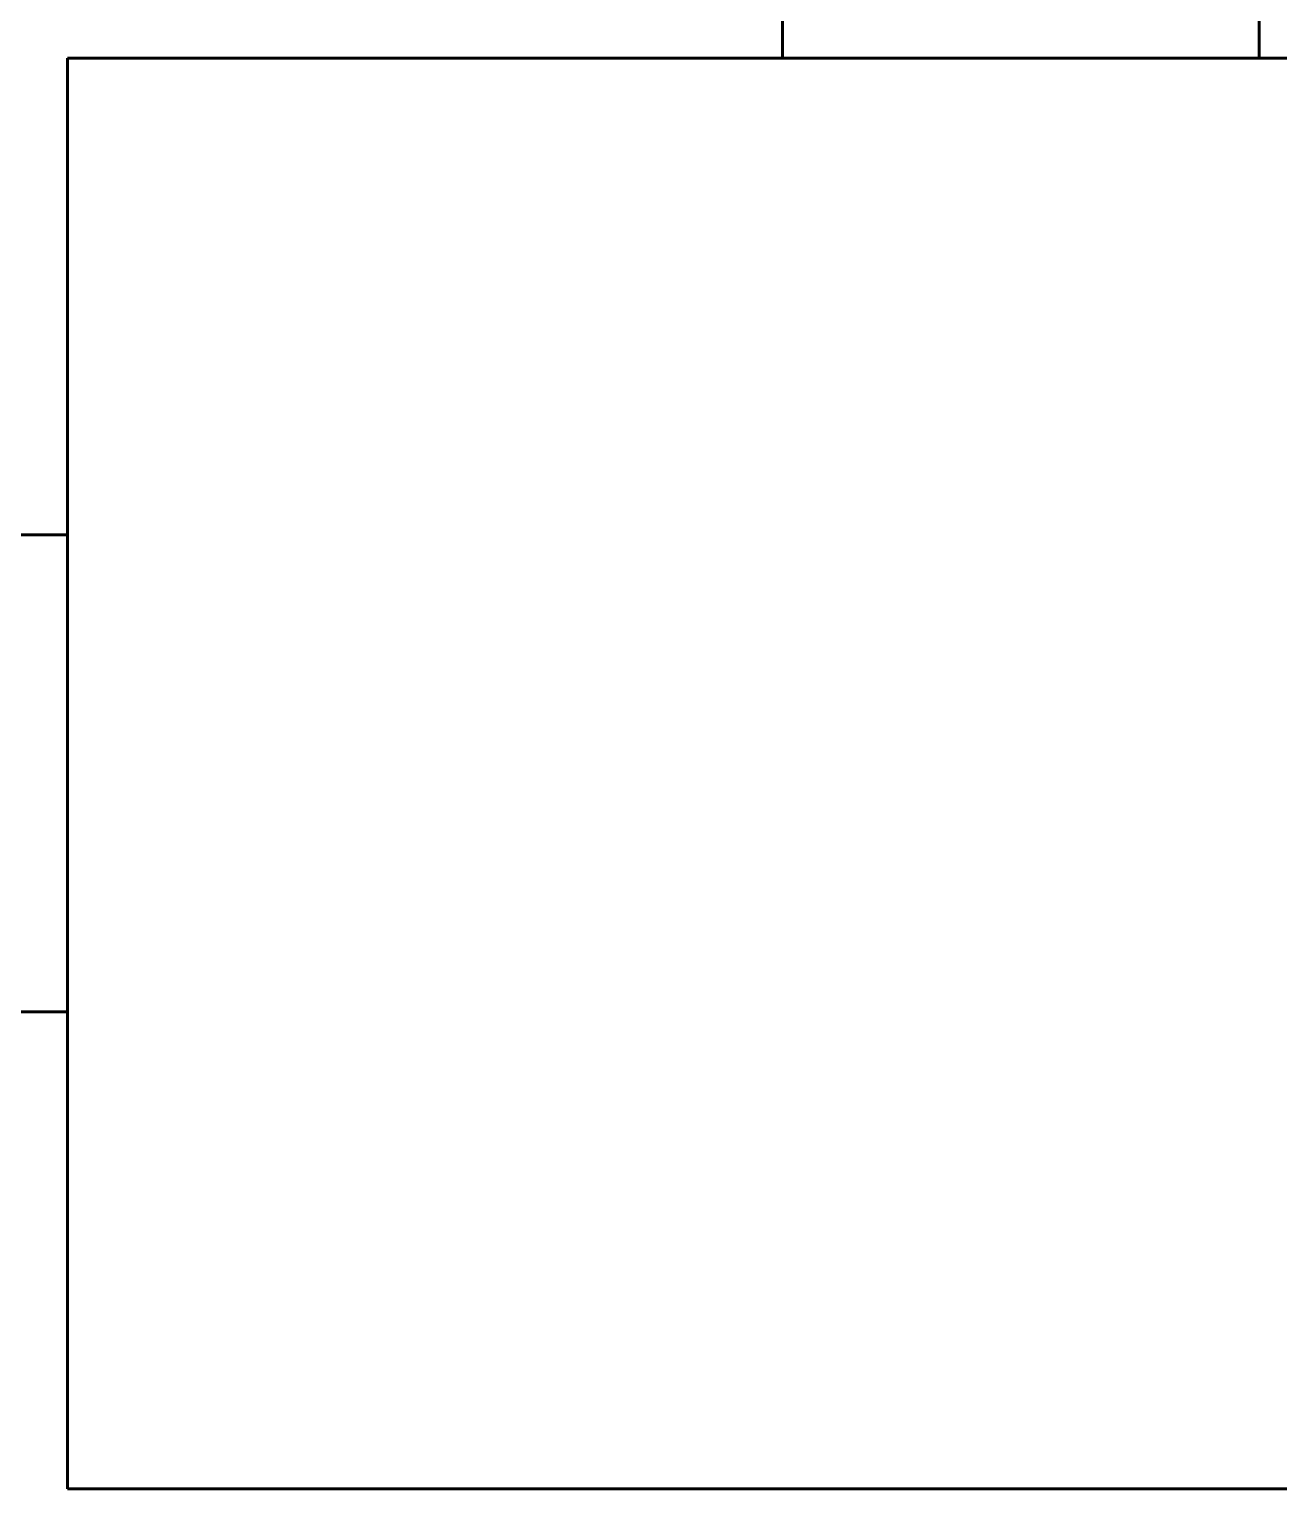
# Model space of a CAD drawing. Extents: x 0 to 297, y 0 to 292.
# Drawn here: x 240.298 to 241.608, y 63.786 to 65.316 of the extents above; entities that cross this region are included whole.
import ezdxf

# ---------------------------------------------------------------- set-up
doc = ezdxf.new("R2010")
doc.units = 0
doc.header["$MEASUREMENT"] = 0
doc.linetypes.add('K5LT_BASIC', pattern=[0])
doc.layers.add('Системный слой', color=7, linetype='Continuous')

# ---------------------------------------------------------------- blocks, each defined once
blk = doc.blocks.new('*U')
at = {"layer": 'Системный слой', "linetype": 'K5LT_BASIC', "lineweight": 60}
for p, q in [((242.3378, 65.2856), (240.3378, 65.2856)), ((240.3378, 65.2856), (240.3378, 63.7856)), ((242.3378, 65.2856), (240.3378, 65.2856)), ((240.3378, 65.2856), (240.3378, 63.7856)), ((242.3378, 65.2856), (240.3378, 65.2856)), ((240.3378, 65.2856), (240.3378, 63.7856)), ((242.3378, 65.2856), (240.3378, 65.2856)), ((240.3378, 65.2856), (240.3378, 63.7856)), ((240.3378, 63.7856), (242.3378, 63.7856)), ((240.3378, 63.7856), (242.3378, 63.7856)), ((240.3378, 63.7856), (242.3378, 63.7856)), ((240.3378, 63.7856), (242.3378, 63.7856))]:
    blk.add_line(p, q, dxfattribs=at)

msp = doc.modelspace()

# ---------------------------------------------------------------- linework, layer by layer
at = {"layer": 'Системный слой', "linetype": 'K5LT_BASIC', "lineweight": 60}
for p, q in [((241.0876, 65.2856), (241.0876, 85.2856)), ((241.5876, 65.2853), (241.5876, 85.2856)), ((241.0876, 78.2853), (241.0876, 65.2856)), ((241.5876, 65.2853), (241.5876, 78.2853)), ((242.3378, 65.2856), (240.3378, 65.2856)), ((240.3378, 63.7856), (240.3378, 65.2856)), ((240.3378, 65.2856), (240.3378, 63.7856)), ((240.3378, 65.2856), (242.3378, 65.2856)), ((242.3378, 65.2856), (240.3378, 65.2856)), ((240.3378, 63.7856), (240.3378, 65.2856)), ((240.3378, 65.2856), (240.3378, 63.7856)), ((240.3378, 65.2856), (242.3378, 65.2856)), ((240.3378, 65.2856), (240.3378, 63.7856)), ((240.3378, 65.2856), (242.3378, 65.2856)), ((242.3378, 65.2856), (240.3378, 65.2856)), ((240.3378, 63.7856), (240.3378, 65.2856)), ((240.3378, 65.2856), (240.3378, 63.7856)), ((240.3378, 65.2856), (242.3378, 65.2856)), ((240.3378, 65.2856), (240.3378, 63.7856)), ((240.3378, 65.2856), (242.3378, 65.2856)), ((234.338, 64.7857), (240.338, 64.7857)), ((240.3378, 64.2856), (234.3378, 64.2856)), ((242.3378, 63.7856), (240.3378, 63.7856)), ((240.3378, 63.7856), (242.3378, 63.7856)), ((242.3378, 63.7856), (240.3378, 63.7856)), ((242.3378, 63.7856), (240.3378, 63.7856)), ((240.3378, 63.7856), (242.3378, 63.7856)), ((242.3378, 63.7856), (240.3378, 63.7856)), ((240.3378, 63.7856), (242.3378, 63.7856)), ((242.3378, 63.7856), (240.3378, 63.7856)), ((240.3378, 63.7856), (242.3378, 63.7856)), ((242.3378, 63.7856), (240.3378, 63.7856)), ((240.3378, 63.7856), (242.3378, 63.7856)), ((241.5878, 63.7856), (240.8378, 63.7856)), ((241.5878, 63.7856), (240.8378, 63.7856)), ((241.5878, 63.7856), (240.8378, 63.7856)), ((241.5878, 63.7856), (240.8378, 63.7856)), ((241.5878, 63.7856), (240.8378, 63.7856))]:
    msp.add_line(p, q, dxfattribs=at)

# ---------------------------------------------------------------- block references
at = {"layer": 'Системный слой'}
msp.add_blockref('*U', (0, 0), dxfattribs=at)
msp.add_blockref('*U', (0, 0), dxfattribs=at)
msp.add_blockref('*U', (0, 0), dxfattribs=at)
msp.add_blockref('*U', (0, 0), dxfattribs=at)
msp.add_blockref('*U', (0, 0), dxfattribs=at)
msp.add_blockref('*U', (0, 0), dxfattribs=at)
msp.add_blockref('*U', (0, 0), dxfattribs=at)
msp.add_blockref('*U', (0, 0), dxfattribs=at)
msp.add_blockref('*U', (0, 0), dxfattribs=at)
msp.add_blockref('*U', (0, 0), dxfattribs=at)
msp.add_blockref('*U', (0, 0), dxfattribs=at)
msp.add_blockref('*U', (0, 0), dxfattribs=at)
msp.add_blockref('*U', (0, 0), dxfattribs=at)
msp.add_blockref('*U', (0, 0), dxfattribs=at)
msp.add_blockref('*U', (0, 0), dxfattribs=at)
msp.add_blockref('*U', (0, 0), dxfattribs=at)
msp.add_blockref('*U', (0, 0), dxfattribs=at)
msp.add_blockref('*U', (0, 0), dxfattribs=at)
msp.add_blockref('*U', (0, 0), dxfattribs=at)
msp.add_blockref('*U', (0, 0), dxfattribs=at)
msp.add_blockref('*U', (0, 0), dxfattribs=at)
msp.add_blockref('*U', (0, 0), dxfattribs=at)
msp.add_blockref('*U', (0, 0), dxfattribs=at)
msp.add_blockref('*U', (0, 0), dxfattribs=at)
msp.add_blockref('*U', (0, 0), dxfattribs=at)
msp.add_blockref('*U', (0, 0), dxfattribs=at)
msp.add_blockref('*U', (0, 0), dxfattribs=at)
msp.add_blockref('*U', (0, 0), dxfattribs=at)
msp.add_blockref('*U', (0, 0), dxfattribs=at)
msp.add_blockref('*U', (0, 0), dxfattribs=at)
msp.add_blockref('*U', (0, 0), dxfattribs=at)
msp.add_blockref('*U', (0, 0), dxfattribs=at)
msp.add_blockref('*U', (0, 0), dxfattribs=at)
msp.add_blockref('*U', (0, 0), dxfattribs=at)
msp.add_blockref('*U', (0, 0), dxfattribs=at)
msp.add_blockref('*U', (0, 0), dxfattribs=at)
msp.add_blockref('*U', (0, 0), dxfattribs=at)
msp.add_blockref('*U', (0, 0), dxfattribs=at)
msp.add_blockref('*U', (0, 0), dxfattribs=at)
msp.add_blockref('*U', (0, 0), dxfattribs=at)
msp.add_blockref('*U', (0, 0), dxfattribs=at)
msp.add_blockref('*U', (0, 0), dxfattribs=at)
msp.add_blockref('*U', (0, 0), dxfattribs=at)
msp.add_blockref('*U', (0, 0), dxfattribs=at)
msp.add_blockref('*U', (0, 0), dxfattribs=at)
msp.add_blockref('*U', (0, 0), dxfattribs=at)
msp.add_blockref('*U', (0, 0), dxfattribs=at)
msp.add_blockref('*U', (0, 0), dxfattribs=at)
msp.add_blockref('*U', (0, 0), dxfattribs=at)
msp.add_blockref('*U', (0, 0), dxfattribs=at)
msp.add_blockref('*U', (0, 0), dxfattribs=at)
msp.add_blockref('*U', (0, 0), dxfattribs=at)
msp.add_blockref('*U', (0, 0), dxfattribs=at)
msp.add_blockref('*U', (0, 0), dxfattribs=at)
msp.add_blockref('*U', (0, 0), dxfattribs=at)
msp.add_blockref('*U', (0, 0), dxfattribs=at)
msp.add_blockref('*U', (0, 0), dxfattribs=at)
msp.add_blockref('*U', (0, 0), dxfattribs=at)
msp.add_blockref('*U', (0, 0), dxfattribs=at)
msp.add_blockref('*U', (0, 0), dxfattribs=at)
msp.add_blockref('*U', (0, 0), dxfattribs=at)
msp.add_blockref('*U', (0, 0), dxfattribs=at)
msp.add_blockref('*U', (0, 0), dxfattribs=at)
msp.add_blockref('*U', (0, 0), dxfattribs=at)
msp.add_blockref('*U', (0, 0), dxfattribs=at)
msp.add_blockref('*U', (0, 0), dxfattribs=at)
msp.add_blockref('*U', (0, 0), dxfattribs=at)
msp.add_blockref('*U', (0, 0), dxfattribs=at)
msp.add_blockref('*U', (0, 0), dxfattribs=at)
msp.add_blockref('*U', (0, 0), dxfattribs=at)
msp.add_blockref('*U', (0, 0), dxfattribs=at)
msp.add_blockref('*U', (0, 0), dxfattribs=at)
msp.add_blockref('*U', (0, 0), dxfattribs=at)
msp.add_blockref('*U', (0, 0), dxfattribs=at)
msp.add_blockref('*U', (0, 0), dxfattribs=at)
msp.add_blockref('*U', (0, 0), dxfattribs=at)
msp.add_blockref('*U', (0, 0), dxfattribs=at)
msp.add_blockref('*U', (0, 0), dxfattribs=at)
msp.add_blockref('*U', (0, 0), dxfattribs=at)
msp.add_blockref('*U', (0, 0), dxfattribs=at)
msp.add_blockref('*U', (0, 0), dxfattribs=at)
msp.add_blockref('*U', (0, 0), dxfattribs=at)
msp.add_blockref('*U', (0, 0), dxfattribs=at)
msp.add_blockref('*U', (0, 0), dxfattribs=at)
msp.add_blockref('*U', (0, 0), dxfattribs=at)
msp.add_blockref('*U', (0, 0), dxfattribs=at)
msp.add_blockref('*U', (0, 0), dxfattribs=at)
msp.add_blockref('*U', (0, 0), dxfattribs=at)
msp.add_blockref('*U', (0, 0), dxfattribs=at)
msp.add_blockref('*U', (0, 0), dxfattribs=at)
msp.add_blockref('*U', (0, 0), dxfattribs=at)
msp.add_blockref('*U', (0, 0), dxfattribs=at)
msp.add_blockref('*U', (0, 0), dxfattribs=at)
msp.add_blockref('*U', (0, 0), dxfattribs=at)
msp.add_blockref('*U', (0, 0), dxfattribs=at)
msp.add_blockref('*U', (0, 0), dxfattribs=at)
msp.add_blockref('*U', (0, 0), dxfattribs=at)
msp.add_blockref('*U', (0, 0), dxfattribs=at)
msp.add_blockref('*U', (0, 0), dxfattribs=at)
msp.add_blockref('*U', (0, 0), dxfattribs=at)
msp.add_blockref('*U', (0, 0), dxfattribs=at)
msp.add_blockref('*U', (0, 0), dxfattribs=at)
msp.add_blockref('*U', (0, 0), dxfattribs=at)
msp.add_blockref('*U', (0, 0), dxfattribs=at)
msp.add_blockref('*U', (0, 0), dxfattribs=at)
msp.add_blockref('*U', (0, 0), dxfattribs=at)
msp.add_blockref('*U', (0, 0), dxfattribs=at)
msp.add_blockref('*U', (0, 0), dxfattribs=at)
msp.add_blockref('*U', (0, 0), dxfattribs=at)
msp.add_blockref('*U', (0, 0), dxfattribs=at)
msp.add_blockref('*U', (0, 0), dxfattribs=at)
msp.add_blockref('*U', (0, 0), dxfattribs=at)
msp.add_blockref('*U', (0, 0), dxfattribs=at)
msp.add_blockref('*U', (0, 0), dxfattribs=at)
msp.add_blockref('*U', (0, 0), dxfattribs=at)
msp.add_blockref('*U', (0, 0), dxfattribs=at)
msp.add_blockref('*U', (0, 0), dxfattribs=at)
msp.add_blockref('*U', (0, 0), dxfattribs=at)
msp.add_blockref('*U', (0, 0), dxfattribs=at)
msp.add_blockref('*U', (0, 0), dxfattribs=at)
msp.add_blockref('*U', (0, 0), dxfattribs=at)
msp.add_blockref('*U', (0, 0), dxfattribs=at)
msp.add_blockref('*U', (0, 0), dxfattribs=at)
msp.add_blockref('*U', (0, 0), dxfattribs=at)
msp.add_blockref('*U', (0, 0), dxfattribs=at)
msp.add_blockref('*U', (0, 0), dxfattribs=at)
msp.add_blockref('*U', (0, 0), dxfattribs=at)
msp.add_blockref('*U', (0, 0), dxfattribs=at)
msp.add_blockref('*U', (0, 0), dxfattribs=at)
msp.add_blockref('*U', (0, 0), dxfattribs=at)
msp.add_blockref('*U', (0, 0), dxfattribs=at)
msp.add_blockref('*U', (0, 0), dxfattribs=at)
msp.add_blockref('*U', (0, 0), dxfattribs=at)
msp.add_blockref('*U', (0, 0), dxfattribs=at)
msp.add_blockref('*U', (0, 0), dxfattribs=at)
msp.add_blockref('*U', (0, 0), dxfattribs=at)
msp.add_blockref('*U', (0, 0), dxfattribs=at)
msp.add_blockref('*U', (0, 0), dxfattribs=at)
msp.add_blockref('*U', (0, 0), dxfattribs=at)
msp.add_blockref('*U', (0, 0), dxfattribs=at)
msp.add_blockref('*U', (0, 0), dxfattribs=at)
msp.add_blockref('*U', (0, 0), dxfattribs=at)
msp.add_blockref('*U', (0, 0), dxfattribs=at)
msp.add_blockref('*U', (0, 0), dxfattribs=at)
msp.add_blockref('*U', (0, 0), dxfattribs=at)
msp.add_blockref('*U', (0, 0), dxfattribs=at)
msp.add_blockref('*U', (0, 0), dxfattribs=at)
msp.add_blockref('*U', (0, 0), dxfattribs=at)
msp.add_blockref('*U', (0, 0), dxfattribs=at)
msp.add_blockref('*U', (0, 0), dxfattribs=at)
msp.add_blockref('*U', (0, 0), dxfattribs=at)
msp.add_blockref('*U', (0, 0), dxfattribs=at)
msp.add_blockref('*U', (0, 0), dxfattribs=at)
msp.add_blockref('*U', (0, 0), dxfattribs=at)
msp.add_blockref('*U', (0, 0), dxfattribs=at)
msp.add_blockref('*U', (0, 0), dxfattribs=at)
msp.add_blockref('*U', (0, 0), dxfattribs=at)
msp.add_blockref('*U', (0, 0), dxfattribs=at)
msp.add_blockref('*U', (0, 0), dxfattribs=at)
msp.add_blockref('*U', (0, 0), dxfattribs=at)
msp.add_blockref('*U', (0, 0), dxfattribs=at)
msp.add_blockref('*U', (0, 0), dxfattribs=at)
msp.add_blockref('*U', (0, 0), dxfattribs=at)
msp.add_blockref('*U', (0, 0), dxfattribs=at)
msp.add_blockref('*U', (0, 0), dxfattribs=at)
msp.add_blockref('*U', (0, 0), dxfattribs=at)
msp.add_blockref('*U', (0, 0), dxfattribs=at)
msp.add_blockref('*U', (0, 0), dxfattribs=at)
msp.add_blockref('*U', (0, 0), dxfattribs=at)
msp.add_blockref('*U', (0, 0), dxfattribs=at)
msp.add_blockref('*U', (0, 0), dxfattribs=at)
msp.add_blockref('*U', (0, 0), dxfattribs=at)
msp.add_blockref('*U', (0, 0), dxfattribs=at)
msp.add_blockref('*U', (0, 0), dxfattribs=at)
msp.add_blockref('*U', (0, 0), dxfattribs=at)
msp.add_blockref('*U', (0, 0), dxfattribs=at)
msp.add_blockref('*U', (0, 0), dxfattribs=at)
msp.add_blockref('*U', (0, 0), dxfattribs=at)
msp.add_blockref('*U', (0, 0), dxfattribs=at)
msp.add_blockref('*U', (0, 0), dxfattribs=at)
msp.add_blockref('*U', (0, 0), dxfattribs=at)
msp.add_blockref('*U', (0, 0), dxfattribs=at)
msp.add_blockref('*U', (0, 0), dxfattribs=at)
msp.add_blockref('*U', (0, 0), dxfattribs=at)
msp.add_blockref('*U', (0, 0), dxfattribs=at)
msp.add_blockref('*U', (0, 0), dxfattribs=at)
msp.add_blockref('*U', (0, 0), dxfattribs=at)
msp.add_blockref('*U', (0, 0), dxfattribs=at)
msp.add_blockref('*U', (0, 0), dxfattribs=at)
msp.add_blockref('*U', (0, 0), dxfattribs=at)
msp.add_blockref('*U', (0, 0), dxfattribs=at)
msp.add_blockref('*U', (0, 0), dxfattribs=at)
msp.add_blockref('*U', (0, 0), dxfattribs=at)
msp.add_blockref('*U', (0, 0), dxfattribs=at)
msp.add_blockref('*U', (0, 0), dxfattribs=at)
msp.add_blockref('*U', (0, 0), dxfattribs=at)
msp.add_blockref('*U', (0, 0), dxfattribs=at)
msp.add_blockref('*U', (0, 0), dxfattribs=at)
msp.add_blockref('*U', (0, 0), dxfattribs=at)
msp.add_blockref('*U', (0, 0), dxfattribs=at)
msp.add_blockref('*U', (0, 0), dxfattribs=at)
msp.add_blockref('*U', (0, 0), dxfattribs=at)
msp.add_blockref('*U', (0, 0), dxfattribs=at)
msp.add_blockref('*U', (0, 0), dxfattribs=at)
msp.add_blockref('*U', (0, 0), dxfattribs=at)
msp.add_blockref('*U', (0, 0), dxfattribs=at)
msp.add_blockref('*U', (0, 0), dxfattribs=at)
msp.add_blockref('*U', (0, 0), dxfattribs=at)
msp.add_blockref('*U', (0, 0), dxfattribs=at)
msp.add_blockref('*U', (0, 0), dxfattribs=at)
msp.add_blockref('*U', (0, 0), dxfattribs=at)
msp.add_blockref('*U', (0, 0), dxfattribs=at)
msp.add_blockref('*U', (0, 0), dxfattribs=at)
msp.add_blockref('*U', (0, 0), dxfattribs=at)
msp.add_blockref('*U', (0, 0), dxfattribs=at)
msp.add_blockref('*U', (0, 0), dxfattribs=at)
msp.add_blockref('*U', (0, 0), dxfattribs=at)
msp.add_blockref('*U', (0, 0), dxfattribs=at)
msp.add_blockref('*U', (0, 0), dxfattribs=at)
msp.add_blockref('*U', (0, 0), dxfattribs=at)
msp.add_blockref('*U', (0, 0), dxfattribs=at)
msp.add_blockref('*U', (0, 0), dxfattribs=at)
msp.add_blockref('*U', (0, 0), dxfattribs=at)
msp.add_blockref('*U', (0, 0), dxfattribs=at)
msp.add_blockref('*U', (0, 0), dxfattribs=at)
msp.add_blockref('*U', (0, 0), dxfattribs=at)
msp.add_blockref('*U', (0, 0), dxfattribs=at)
msp.add_blockref('*U', (0, 0), dxfattribs=at)
msp.add_blockref('*U', (0, 0), dxfattribs=at)
msp.add_blockref('*U', (0, 0), dxfattribs=at)
msp.add_blockref('*U', (0, 0), dxfattribs=at)
msp.add_blockref('*U', (0, 0), dxfattribs=at)
msp.add_blockref('*U', (0, 0), dxfattribs=at)
msp.add_blockref('*U', (0, 0), dxfattribs=at)
msp.add_blockref('*U', (0, 0), dxfattribs=at)
msp.add_blockref('*U', (0, 0), dxfattribs=at)
msp.add_blockref('*U', (0, 0), dxfattribs=at)
msp.add_blockref('*U', (0, 0), dxfattribs=at)
msp.add_blockref('*U', (0, 0), dxfattribs=at)
msp.add_blockref('*U', (0, 0), dxfattribs=at)
msp.add_blockref('*U', (0, 0), dxfattribs=at)
msp.add_blockref('*U', (0, 0), dxfattribs=at)
msp.add_blockref('*U', (0, 0), dxfattribs=at)
msp.add_blockref('*U', (0, 0), dxfattribs=at)
msp.add_blockref('*U', (0, 0), dxfattribs=at)
msp.add_blockref('*U', (0, 0), dxfattribs=at)
msp.add_blockref('*U', (0, 0), dxfattribs=at)
msp.add_blockref('*U', (0, 0), dxfattribs=at)
msp.add_blockref('*U', (0, 0), dxfattribs=at)
msp.add_blockref('*U', (0, 0), dxfattribs=at)
msp.add_blockref('*U', (0, 0), dxfattribs=at)
msp.add_blockref('*U', (0, 0), dxfattribs=at)
msp.add_blockref('*U', (0, 0), dxfattribs=at)
msp.add_blockref('*U', (0, 0), dxfattribs=at)
msp.add_blockref('*U', (0, 0), dxfattribs=at)
msp.add_blockref('*U', (0, 0), dxfattribs=at)
msp.add_blockref('*U', (0, 0), dxfattribs=at)
msp.add_blockref('*U', (0, 0), dxfattribs=at)
msp.add_blockref('*U', (0, 0), dxfattribs=at)
msp.add_blockref('*U', (0, 0), dxfattribs=at)
msp.add_blockref('*U', (0, 0), dxfattribs=at)
msp.add_blockref('*U', (0, 0), dxfattribs=at)
msp.add_blockref('*U', (0, 0), dxfattribs=at)
msp.add_blockref('*U', (0, 0), dxfattribs=at)
msp.add_blockref('*U', (0, 0), dxfattribs=at)
msp.add_blockref('*U', (0, 0), dxfattribs=at)
msp.add_blockref('*U', (0, 0), dxfattribs=at)
msp.add_blockref('*U', (0, 0), dxfattribs=at)
msp.add_blockref('*U', (0, 0), dxfattribs=at)
msp.add_blockref('*U', (0, 0), dxfattribs=at)
msp.add_blockref('*U', (0, 0), dxfattribs=at)
msp.add_blockref('*U', (0, 0), dxfattribs=at)
msp.add_blockref('*U', (0, 0), dxfattribs=at)
msp.add_blockref('*U', (0, 0), dxfattribs=at)
msp.add_blockref('*U', (0, 0), dxfattribs=at)
msp.add_blockref('*U', (0, 0), dxfattribs=at)
msp.add_blockref('*U', (0, 0), dxfattribs=at)
msp.add_blockref('*U', (0, 0), dxfattribs=at)
msp.add_blockref('*U', (0, 0), dxfattribs=at)
msp.add_blockref('*U', (0, 0), dxfattribs=at)
msp.add_blockref('*U', (0, 0), dxfattribs=at)
msp.add_blockref('*U', (0, 0), dxfattribs=at)
msp.add_blockref('*U', (0, 0), dxfattribs=at)
msp.add_blockref('*U', (0, 0), dxfattribs=at)
msp.add_blockref('*U', (0, 0), dxfattribs=at)
msp.add_blockref('*U', (0, 0), dxfattribs=at)
msp.add_blockref('*U', (0, 0), dxfattribs=at)
msp.add_blockref('*U', (0, 0), dxfattribs=at)
msp.add_blockref('*U', (0, 0), dxfattribs=at)
msp.add_blockref('*U', (0, 0), dxfattribs=at)
msp.add_blockref('*U', (0, 0), dxfattribs=at)
msp.add_blockref('*U', (0, 0), dxfattribs=at)
msp.add_blockref('*U', (0, 0), dxfattribs=at)
msp.add_blockref('*U', (0, 0), dxfattribs=at)
msp.add_blockref('*U', (0, 0), dxfattribs=at)
msp.add_blockref('*U', (0, 0), dxfattribs=at)
msp.add_blockref('*U', (0, 0), dxfattribs=at)
msp.add_blockref('*U', (0, 0), dxfattribs=at)
msp.add_blockref('*U', (0, 0), dxfattribs=at)
msp.add_blockref('*U', (0, 0), dxfattribs=at)
msp.add_blockref('*U', (0, 0), dxfattribs=at)
msp.add_blockref('*U', (0, 0), dxfattribs=at)
msp.add_blockref('*U', (0, 0), dxfattribs=at)
msp.add_blockref('*U', (0, 0), dxfattribs=at)
msp.add_blockref('*U', (0, 0), dxfattribs=at)
msp.add_blockref('*U', (0, 0), dxfattribs=at)
msp.add_blockref('*U', (0, 0), dxfattribs=at)
msp.add_blockref('*U', (0, 0), dxfattribs=at)
msp.add_blockref('*U', (0, 0), dxfattribs=at)
msp.add_blockref('*U', (0, 0), dxfattribs=at)
msp.add_blockref('*U', (0, 0), dxfattribs=at)
msp.add_blockref('*U', (0, 0), dxfattribs=at)
msp.add_blockref('*U', (0, 0), dxfattribs=at)
msp.add_blockref('*U', (0, 0), dxfattribs=at)
msp.add_blockref('*U', (0, 0), dxfattribs=at)
msp.add_blockref('*U', (0, 0), dxfattribs=at)
msp.add_blockref('*U', (0, 0), dxfattribs=at)
msp.add_blockref('*U', (0, 0), dxfattribs=at)
msp.add_blockref('*U', (0, 0), dxfattribs=at)
msp.add_blockref('*U', (0, 0), dxfattribs=at)
msp.add_blockref('*U', (0, 0), dxfattribs=at)
msp.add_blockref('*U', (0, 0), dxfattribs=at)
msp.add_blockref('*U', (0, 0), dxfattribs=at)
msp.add_blockref('*U', (0, 0), dxfattribs=at)
msp.add_blockref('*U', (0, 0), dxfattribs=at)
msp.add_blockref('*U', (0, 0), dxfattribs=at)
msp.add_blockref('*U', (0, 0), dxfattribs=at)
msp.add_blockref('*U', (0, 0), dxfattribs=at)
msp.add_blockref('*U', (0, 0), dxfattribs=at)
msp.add_blockref('*U', (0, 0), dxfattribs=at)
msp.add_blockref('*U', (0, 0), dxfattribs=at)
msp.add_blockref('*U', (0, 0), dxfattribs=at)
msp.add_blockref('*U', (0, 0), dxfattribs=at)
msp.add_blockref('*U', (0, 0), dxfattribs=at)
msp.add_blockref('*U', (0, 0), dxfattribs=at)
msp.add_blockref('*U', (0, 0), dxfattribs=at)
msp.add_blockref('*U', (0, 0), dxfattribs=at)
msp.add_blockref('*U', (0, 0), dxfattribs=at)
msp.add_blockref('*U', (0, 0), dxfattribs=at)
msp.add_blockref('*U', (0, 0), dxfattribs=at)
msp.add_blockref('*U', (0, 0), dxfattribs=at)
msp.add_blockref('*U', (0, 0), dxfattribs=at)
msp.add_blockref('*U', (0, 0), dxfattribs=at)
msp.add_blockref('*U', (0, 0), dxfattribs=at)
msp.add_blockref('*U', (0, 0), dxfattribs=at)
msp.add_blockref('*U', (0, 0), dxfattribs=at)
msp.add_blockref('*U', (0, 0), dxfattribs=at)
msp.add_blockref('*U', (0, 0), dxfattribs=at)
msp.add_blockref('*U', (0, 0), dxfattribs=at)
msp.add_blockref('*U', (0, 0), dxfattribs=at)
msp.add_blockref('*U', (0, 0), dxfattribs=at)
msp.add_blockref('*U', (0, 0), dxfattribs=at)
msp.add_blockref('*U', (0, 0), dxfattribs=at)
msp.add_blockref('*U', (0, 0), dxfattribs=at)
msp.add_blockref('*U', (0, 0), dxfattribs=at)
msp.add_blockref('*U', (0, 0), dxfattribs=at)
msp.add_blockref('*U', (0, 0), dxfattribs=at)
msp.add_blockref('*U', (0, 0), dxfattribs=at)
msp.add_blockref('*U', (0, 0), dxfattribs=at)
msp.add_blockref('*U', (0, 0), dxfattribs=at)
msp.add_blockref('*U', (0, 0), dxfattribs=at)
msp.add_blockref('*U', (0, 0), dxfattribs=at)
msp.add_blockref('*U', (0, 0), dxfattribs=at)
msp.add_blockref('*U', (0, 0), dxfattribs=at)
msp.add_blockref('*U', (0, 0), dxfattribs=at)
msp.add_blockref('*U', (0, 0), dxfattribs=at)
msp.add_blockref('*U', (0, 0), dxfattribs=at)
msp.add_blockref('*U', (0, 0), dxfattribs=at)
msp.add_blockref('*U', (0, 0), dxfattribs=at)
msp.add_blockref('*U', (0, 0), dxfattribs=at)
msp.add_blockref('*U', (0, 0), dxfattribs=at)
msp.add_blockref('*U', (0, 0), dxfattribs=at)
msp.add_blockref('*U', (0, 0), dxfattribs=at)
msp.add_blockref('*U', (0, 0), dxfattribs=at)
msp.add_blockref('*U', (0, 0), dxfattribs=at)
msp.add_blockref('*U', (0, 0), dxfattribs=at)
msp.add_blockref('*U', (0, 0), dxfattribs=at)
msp.add_blockref('*U', (0, 0), dxfattribs=at)
msp.add_blockref('*U', (0, 0), dxfattribs=at)
msp.add_blockref('*U', (0, 0), dxfattribs=at)
msp.add_blockref('*U', (0, 0), dxfattribs=at)
msp.add_blockref('*U', (0, 0), dxfattribs=at)
msp.add_blockref('*U', (0, 0), dxfattribs=at)
msp.add_blockref('*U', (0, 0), dxfattribs=at)
msp.add_blockref('*U', (0, 0), dxfattribs=at)
msp.add_blockref('*U', (0, 0), dxfattribs=at)
msp.add_blockref('*U', (0, 0), dxfattribs=at)
msp.add_blockref('*U', (0, 0), dxfattribs=at)
msp.add_blockref('*U', (0, 0), dxfattribs=at)
msp.add_blockref('*U', (0, 0), dxfattribs=at)
msp.add_blockref('*U', (0, 0), dxfattribs=at)
msp.add_blockref('*U', (0, 0), dxfattribs=at)
msp.add_blockref('*U', (0, 0), dxfattribs=at)
msp.add_blockref('*U', (0, 0), dxfattribs=at)
msp.add_blockref('*U', (0, 0), dxfattribs=at)
msp.add_blockref('*U', (0, 0), dxfattribs=at)
msp.add_blockref('*U', (0, 0), dxfattribs=at)
msp.add_blockref('*U', (0, 0), dxfattribs=at)
msp.add_blockref('*U', (0, 0), dxfattribs=at)
msp.add_blockref('*U', (0, 0), dxfattribs=at)
msp.add_blockref('*U', (0, 0), dxfattribs=at)
msp.add_blockref('*U', (0, 0), dxfattribs=at)
msp.add_blockref('*U', (0, 0), dxfattribs=at)
msp.add_blockref('*U', (0, 0), dxfattribs=at)
msp.add_blockref('*U', (0, 0), dxfattribs=at)
msp.add_blockref('*U', (0, 0), dxfattribs=at)
msp.add_blockref('*U', (0, 0), dxfattribs=at)
msp.add_blockref('*U', (0, 0), dxfattribs=at)
msp.add_blockref('*U', (0, 0), dxfattribs=at)
msp.add_blockref('*U', (0, 0), dxfattribs=at)
msp.add_blockref('*U', (0, 0), dxfattribs=at)
msp.add_blockref('*U', (0, 0), dxfattribs=at)
msp.add_blockref('*U', (0, 0), dxfattribs=at)
msp.add_blockref('*U', (0, 0), dxfattribs=at)
msp.add_blockref('*U', (0, 0), dxfattribs=at)
msp.add_blockref('*U', (0, 0), dxfattribs=at)
msp.add_blockref('*U', (0, 0), dxfattribs=at)
msp.add_blockref('*U', (0, 0), dxfattribs=at)
msp.add_blockref('*U', (0, 0), dxfattribs=at)
msp.add_blockref('*U', (0, 0), dxfattribs=at)
msp.add_blockref('*U', (0, 0), dxfattribs=at)

doc.saveas('drawing.dxf')
